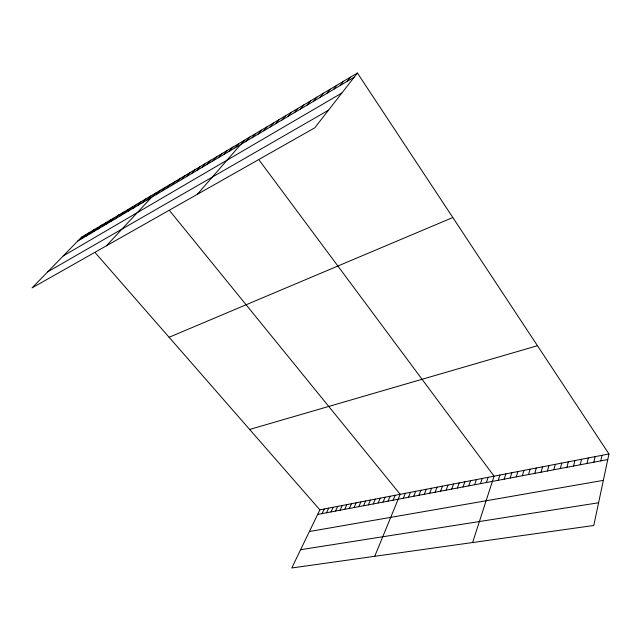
<?xml version="1.0" encoding="UTF-8"?>
<svg xmlns="http://www.w3.org/2000/svg" width="641" height="641" viewBox="0 0 641 641"><rect width="100%" height="100%" fill="white"/><g stroke="black" fill="none" stroke-linecap="round" stroke-linejoin="round"><path stroke-width="0.96" d="M608.95 453.972L593.774 525.484L291.783 567.974L319.859 509.835L608.95 453.972L357.414 73.026L81.583 237.114L32.05 287.913L314.787 127.815L357.414 73.026M600.777 460.887L601.995 455.318M593.862 462.193L595.112 456.648M587.02 463.491L588.31 457.962M580.249 464.773L581.571 459.268M573.551 466.039L574.897 460.55M566.924 467.297L568.295 461.832M560.354 468.531L561.764 463.09M553.864 469.765L555.298 464.34M547.43 470.983L548.896 465.574M541.068 472.185L542.558 466.8M534.77 473.378L536.285 468.018M528.529 474.556L530.075 469.212M522.351 475.726L523.921 470.406M516.237 476.88L517.832 471.576M510.188 478.026L511.806 472.746M504.195 479.156L505.837 473.899M498.257 480.285L499.924 475.037M472.601 542.534L494.067 476.175L259.252 160.25M486.399 482.529L488.105 477.321M480.47 483.643L482.208 478.466M474.604 484.756L476.367 479.596M468.803 485.854L470.582 480.71M463.05 486.944L464.845 481.816M457.353 488.017L459.172 482.913M451.713 489.083L453.556 484.003M446.128 490.141L447.987 485.077M440.599 491.19L442.474 486.142M435.119 492.224L437.01 487.2M429.686 493.25L431.601 488.242M424.31 494.267L426.241 489.275M418.99 495.277L420.937 490.301M413.709 496.278L415.672 491.318M408.485 497.264L410.464 492.328M403.301 498.241L405.304 493.322M374.721 556.308L400.184 494.315L169.753 210.833M393.085 500.18L395.112 495.293M388.045 501.126L390.089 496.262M383.054 502.071L385.113 497.224M378.11 503.009L380.177 498.177M373.206 503.938L375.289 499.123M368.343 504.86L370.442 500.06M363.527 505.765L365.642 500.99M358.76 506.67L360.883 501.911M354.024 507.568L356.164 502.816M349.337 508.449L351.484 503.722M344.69 509.331L346.853 504.619M340.083 510.204L342.254 505.509M335.515 511.069L337.703 506.39M330.988 511.927L333.184 507.263M326.493 512.776L328.705 508.129M322.046 513.617L324.266 508.986M347.134 81.391L350.443 77.168M340.219 85.485L343.552 81.271M333.4 89.532L336.757 85.309M326.662 93.522L330.051 89.299M320.011 97.464L323.425 93.241M313.449 101.358L316.886 97.136M306.967 105.196L310.428 100.974M300.573 108.986L304.05 104.771M294.251 112.736L297.753 108.513M288.009 116.438L291.527 112.215M281.848 120.091L285.381 115.869M275.758 123.697L279.316 119.482M269.741 127.263L273.322 123.048M263.804 130.788L267.393 126.573M257.93 134.265L261.544 130.059M252.129 137.703L255.759 133.496M246.4 141.1L250.038 136.902M197.308 194.335L244.389 140.259L245.503 141.749M234.983 147.863L238.652 143.672M229.302 151.236L232.987 147.045M223.693 154.561L227.387 150.379M218.14 157.854L221.85 153.664M212.66 161.099L216.386 156.925M207.243 164.312L210.977 160.138M201.891 167.485L205.633 163.319M196.595 170.626L200.353 166.46M191.363 173.727L195.128 169.569M186.194 176.788L189.968 172.637M181.083 179.825L184.864 175.674M176.027 182.821L179.817 178.671M171.027 185.778L174.825 181.643M166.083 188.71L169.897 184.576M161.195 191.603L165.017 187.484M156.364 194.471L160.186 190.353M106.422 245.799L155.41 193.189L156.62 194.672M142.182 202.876L146.02 198.782M146.853 200.104L150.691 196.002M137.551 205.625L141.405 201.53M132.975 208.333L136.829 204.247M128.448 211.017L132.31 206.939M123.977 213.669L127.839 209.599M119.546 216.297L123.409 212.227M110.821 221.465L114.699 217.411M115.156 218.893L119.034 214.839M106.526 224.013L110.404 219.967M102.28 226.529L106.166 222.491M98.073 229.021L101.959 224.991M89.796 233.933L93.682 229.911M93.915 231.489L97.801 227.467M85.718 236.345L89.612 232.338M81.679 238.74L85.573 234.734M77.689 241.112L354.136 77.241M63.227 255.935L341.853 93.025M47.722 271.84L328.496 110.196M169.096 337.278L452.818 217.515M249.629 429.454L537.47 345.715M317.632 514.451L607.764 459.565M309.395 531.517L603.349 480.373M300.605 549.706L598.598 502.768M81.583 237.114L82.737 238.436M95.365 252.883L319.859 509.835"/></g></svg>
